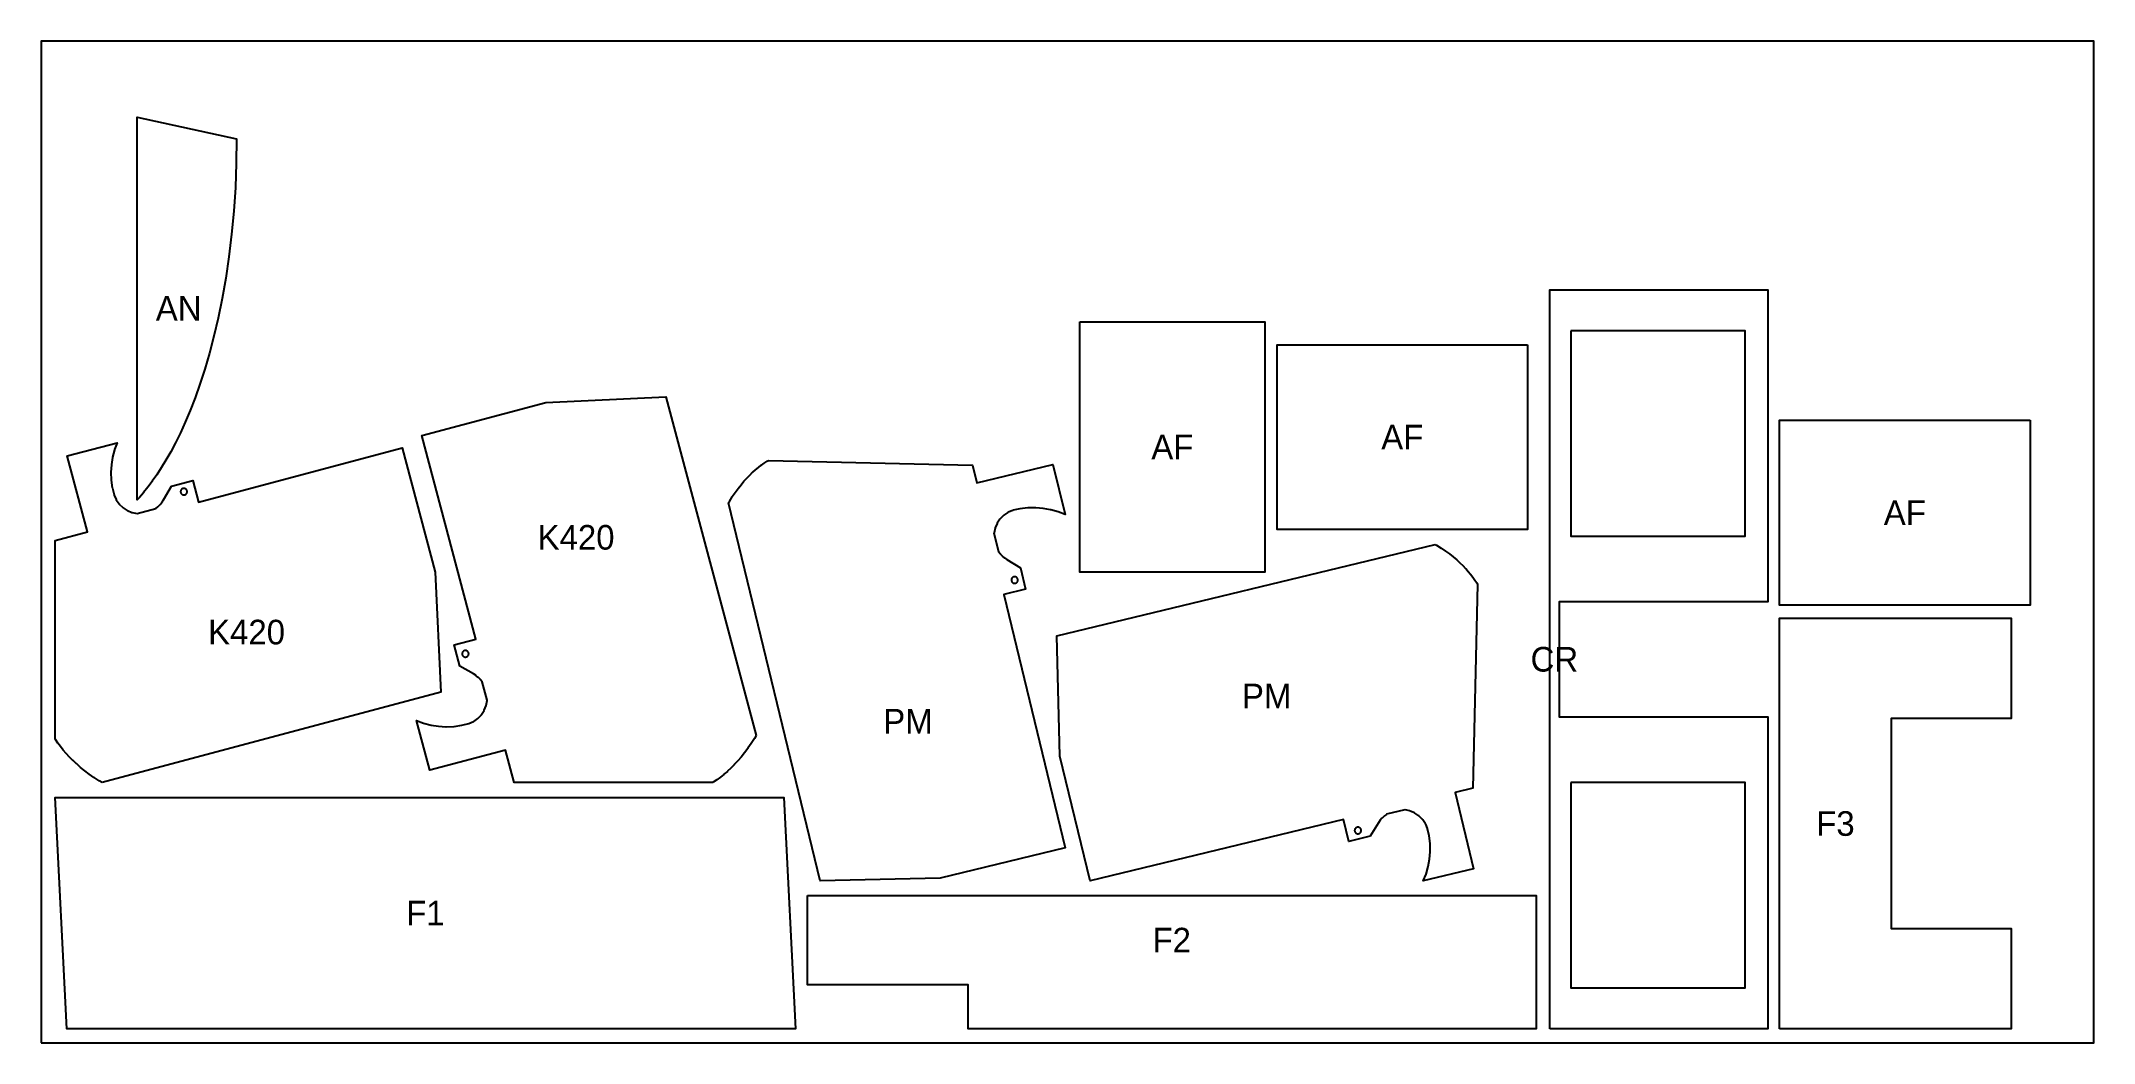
# Model space of a CAD drawing. Header units: millimetres. Extents: x 0 to 2500, y 0 to 1220.
import ezdxf
from ezdxf.enums import TextEntityAlignment as Align

# ---------------------------------------------------------------- set-up
doc = ezdxf.new("R2010")
doc.units = ezdxf.units.MM
for name, color, linetype in [('DECOUPE', 1, 'Continuous'), ('PANNEAU', 8, 'Continuous'), ('REPERES', 5, 'Continuous')]:
    doc.layers.add(name, color=color, linetype=linetype)

msp = doc.modelspace()

# ---------------------------------------------------------------- linework, layer by layer
at = {"layer": 'DECOUPE'}
for points in [[(237.8, 1071.33), (236.62, 1041.85), (234.67, 1012.88), (232.02, 984.66), (228.71, 957.39), (224.82, 931.23), (220.42, 906.32), (215.58, 882.75), (210.4, 860.56), (204.94, 839.77), (199.26, 820.38), (193.44, 802.37), (187.52, 785.67), (181.55, 770.25), (175.57, 756.02), (169.61, 742.91), (163.7, 730.86), (157.86, 719.78), (152.1, 709.61), (146.43, 700.28), (140.87, 691.72), (135.47, 683.93), (135.47, 683.93), (135.42, 683.86), (130.13, 676.72), (130.13, 676.72), (130.08, 676.66), (124.9, 670.12), (124.9, 670.12), (124.85, 670.05), (124.85, 670.05), (119.73, 664), (117.2, 661.2), (117.2, 1127.38), (238.2, 1101.09)], [(1837.2, 17.2), (1837.2, 917.2), (1837.2, 917.2), (1837.2, 917.2), (1837.2, 917.2), (1837.2, 917.2), (1837.2, 917.2), (2102.67, 917.2), (2102.67, 917.2), (2102.67, 917.2), (2102.67, 537.2), (1848.59, 537.2), (1848.59, 397.2), (2102.67, 397.2), (2102.67, 397.2), (2102.67, 397.2), (2102.67, 17.2), (1837.2, 17.2)], [(1265.2, 878.2), (1490.2, 878.2), (1490.2, 573.2), (1490.2, 573.2), (1265.2, 573.2)], [(1810.2, 850.2), (1810.2, 625.2), (1505.2, 625.2), (1505.2, 625.2), (1505.2, 850.2)], [(1863.08, 867.2), (1863.08, 617.2), (2075.25, 617.2), (2075.25, 867.2)], [(870.92, 374.24), (868.83, 370.75), (864.86, 364.6), (864.86, 364.6), (864.81, 364.54), (864.77, 364.47), (864.77, 364.47), (860.8, 358.77), (860.8, 358.77), (860.75, 358.71), (856.71, 353.31), (856.71, 353.3), (856.66, 353.24), (852.59, 348.18), (852.59, 348.18), (852.54, 348.12), (848.44, 343.39), (848.44, 343.38), (848.38, 343.33), (844.26, 338.9), (844.26, 338.89), (844.21, 338.84), (840.06, 334.7), (840.06, 334.7), (840, 334.64), (835.84, 330.78), (835.84, 330.78), (835.78, 330.72), (831.59, 327.12), (831.59, 327.12), (831.53, 327.07), (827.32, 323.72), (827.32, 323.71), (827.26, 323.67), (823.03, 320.55), (823.03, 320.55), (822.96, 320.5), (822.96, 320.5), (818.64, 317.57), (818.05, 317.2), (576.16, 317.2), (565.66, 356.6), (473.38, 331.99), (457.2, 392.67), (457.22, 392.66), (465.57, 389.56), (465.76, 389.5), (474.94, 387.09), (475.13, 387.05), (483.93, 385.65), (484.12, 385.63), (493.01, 385.07), (493.21, 385.07), (502.7, 385.43), (502.9, 385.45), (512.31, 386.76), (512.51, 386.8), (520.79, 388.83), (520.96, 388.88), (521.13, 388.95), (526.55, 391.38), (526.72, 391.47), (526.89, 391.57), (531.76, 395), (531.91, 395.12), (532.05, 395.25), (536.17, 399.54), (536.3, 399.68), (536.41, 399.84), (539.64, 404.85), (539.74, 405.02), (539.82, 405.19), (542.03, 410.72), (542.09, 410.9), (542.13, 411.09), (543.25, 416.93), (543.27, 417.12), (543.28, 417.23), (537.3, 439.64), (537.18, 439.81), (535.22, 442.3), (535.08, 442.47), (532.59, 445.03), (532.42, 445.18), (529.96, 447.2), (529.79, 447.32), (526.8, 449.28), (510.04, 458.98), (503.17, 484.77), (529.6, 491.81), (463.52, 739.59), (614.74, 779.91), (760.92, 786.74)], [(2422.2, 758.2), (2422.2, 533.2), (2117.2, 533.2), (2117.2, 533.2), (2117.2, 758.2)], [(74.24, 317.2), (70.75, 319.29), (64.6, 323.26), (64.6, 323.26), (64.54, 323.31), (64.47, 323.35), (64.47, 323.35), (58.77, 327.32), (58.77, 327.32), (58.71, 327.37), (53.31, 331.41), (53.3, 331.41), (53.24, 331.46), (48.18, 335.53), (48.18, 335.53), (48.12, 335.58), (43.39, 339.68), (43.38, 339.68), (43.33, 339.74), (38.9, 343.86), (38.89, 343.86), (38.84, 343.91), (34.7, 348.06), (34.7, 348.06), (34.64, 348.12), (30.78, 352.28), (30.78, 352.28), (30.72, 352.34), (27.12, 356.53), (27.12, 356.53), (27.07, 356.59), (23.72, 360.8), (23.71, 360.8), (23.67, 360.86), (20.55, 365.09), (20.55, 365.09), (20.5, 365.16), (20.5, 365.16), (17.57, 369.48), (17.2, 370.07), (17.2, 611.96), (56.6, 622.46), (31.99, 714.74), (92.67, 730.92), (92.66, 730.9), (89.56, 722.55), (89.5, 722.36), (87.09, 713.18), (87.05, 712.99), (85.65, 704.19), (85.63, 704), (85.07, 695.11), (85.07, 694.91), (85.43, 685.42), (85.45, 685.22), (86.76, 675.81), (86.8, 675.61), (88.83, 667.33), (88.88, 667.16), (88.95, 666.99), (91.38, 661.57), (91.47, 661.39), (91.57, 661.23), (95, 656.36), (95.12, 656.21), (95.25, 656.07), (99.54, 651.95), (99.68, 651.82), (99.84, 651.71), (104.85, 648.48), (105.02, 648.38), (105.19, 648.3), (110.72, 646.09), (110.9, 646.03), (111.09, 645.98), (116.93, 644.87), (117.12, 644.85), (117.23, 644.84), (139.64, 650.82), (139.81, 650.94), (142.3, 652.9), (142.47, 653.04), (145.03, 655.53), (145.18, 655.7), (147.2, 658.16), (147.32, 658.33), (149.28, 661.31), (158.98, 678.08), (184.77, 684.95), (191.81, 658.52), (439.59, 724.59), (479.91, 573.38), (486.74, 427.2)], [(837.2, 657.77), (838.21, 659.49), (841.74, 665.08), (841.74, 665.08), (841.78, 665.15), (841.82, 665.22), (841.83, 665.22), (845.3, 670.33), (845.3, 670.34), (845.35, 670.4), (848.87, 675.21), (848.86, 675.21), (848.91, 675.28), (852.42, 679.74), (852.42, 679.74), (852.47, 679.8), (855.97, 683.94), (855.96, 683.95), (856.02, 684.01), (859.5, 687.85), (859.5, 687.85), (859.56, 687.91), (863.03, 691.47), (863.03, 691.48), (863.09, 691.53), (866.56, 694.84), (866.56, 694.84), (866.62, 694.89), (870.08, 697.96), (870.07, 697.96), (870.14, 698.01), (873.59, 700.85), (873.59, 700.85), (873.65, 700.9), (877.1, 703.52), (877.1, 703.52), (877.17, 703.57), (880.62, 705.99), (880.61, 705.99), (880.68, 706.03), (880.68, 706.03), (884.2, 708.3), (885.94, 709.34), (1134.25, 703.61), (1139.47, 682.07), (1232.29, 704.54), (1247.11, 643.31), (1247.1, 643.32), (1238.82, 646.61), (1238.63, 646.68), (1229.51, 649.3), (1229.32, 649.34), (1220.55, 650.94), (1220.37, 650.97), (1211.49, 651.73), (1211.29, 651.74), (1201.79, 651.6), (1201.59, 651.59), (1192.15, 650.48), (1191.95, 650.45), (1183.63, 648.61), (1183.46, 648.56), (1183.29, 648.5), (1177.81, 646.2), (1177.63, 646.11), (1177.47, 646.02), (1172.52, 642.7), (1172.37, 642.58), (1172.23, 642.46), (1168, 638.26), (1167.87, 638.12), (1167.76, 637.97), (1164.41, 633.03), (1164.31, 632.87), (1164.23, 632.7), (1161.89, 627.22), (1161.83, 627.04), (1161.78, 626.86), (1160.53, 621.04), (1160.5, 620.85), (1160.49, 620.74), (1165.85, 598.6), (1165.97, 598.42), (1167.87, 595.88), (1168.01, 595.72), (1170.44, 593.1), (1170.61, 592.94), (1173.02, 590.87), (1173.19, 590.74), (1176.13, 588.72), (1192.66, 578.63), (1198.99, 552.5), (1172.4, 546.06), (1247.11, 237.48), (1095.01, 200.65), (948.71, 197.2)], [(173.45, 667.36), (173.85, 667.34), (174.25, 667.35), (174.65, 667.41), (175.03, 667.5), (175.41, 667.63), (175.77, 667.8), (176.11, 668), (176.44, 668.24), (176.73, 668.51), (177, 668.8), (177.24, 669.12), (177.44, 669.47), (177.61, 669.83), (177.74, 670.2), (177.84, 670.59), (177.89, 670.99), (177.91, 671.38), (177.88, 671.78), (177.82, 672.18), (177.72, 672.56), (177.58, 672.93), (177.4, 673.29), (177.19, 673.63), (176.94, 673.94), (176.67, 674.23), (176.37, 674.49), (176.04, 674.72), (175.69, 674.92), (175.33, 675.08), (174.95, 675.2), (174.56, 675.29), (174.16, 675.33), (173.76, 675.34), (173.36, 675.3), (172.97, 675.23), (172.59, 675.12), (172.22, 674.97), (171.87, 674.78), (171.54, 674.56), (171.23, 674.31), (170.94, 674.03), (170.69, 673.72), (170.47, 673.39), (170.28, 673.03), (170.13, 672.66), (170.02, 672.28), (169.95, 671.89), (169.91, 671.49), (169.91, 671.09), (169.96, 670.7), (170.04, 670.31), (170.16, 669.93), (170.32, 669.56), (170.52, 669.22), (170.75, 668.89), (171.01, 668.59), (171.29, 668.31), (171.61, 668.07), (171.95, 667.85), (172.3, 667.67), (172.68, 667.53), (173.06, 667.43)], [(1697.77, 607.11), (1699.49, 606.1), (1705.08, 602.57), (1705.08, 602.58), (1705.15, 602.53), (1705.22, 602.49), (1705.22, 602.49), (1710.33, 599.01), (1710.34, 599.01), (1710.4, 598.96), (1715.21, 595.45), (1715.21, 595.45), (1715.28, 595.4), (1719.74, 591.89), (1719.74, 591.9), (1719.8, 591.84), (1723.94, 588.35), (1723.95, 588.35), (1724.01, 588.3), (1727.85, 584.81), (1727.85, 584.81), (1727.91, 584.76), (1731.47, 581.28), (1731.48, 581.28), (1731.53, 581.22), (1734.84, 577.76), (1734.84, 577.76), (1734.89, 577.7), (1737.96, 574.24), (1737.96, 574.24), (1738.01, 574.18), (1740.85, 570.72), (1740.85, 570.73), (1740.9, 570.66), (1743.52, 567.21), (1743.52, 567.21), (1743.57, 567.15), (1745.99, 563.7), (1745.99, 563.7), (1746.03, 563.63), (1746.03, 563.63), (1748.3, 560.11), (1749.34, 558.37), (1743.61, 310.06), (1722.07, 304.84), (1744.54, 212.02), (1683.31, 197.2), (1683.32, 197.22), (1686.61, 205.49), (1686.68, 205.68), (1689.3, 214.8), (1689.34, 215), (1690.94, 223.76), (1690.97, 223.95), (1691.73, 232.83), (1691.74, 233.03), (1691.6, 242.52), (1691.59, 242.72), (1690.48, 252.16), (1690.45, 252.36), (1688.61, 260.68), (1688.56, 260.85), (1688.5, 261.02), (1686.2, 266.5), (1686.11, 266.68), (1686.02, 266.84), (1682.7, 271.79), (1682.58, 271.95), (1682.46, 272.09), (1678.26, 276.31), (1678.12, 276.44), (1677.97, 276.56), (1673.03, 279.9), (1672.87, 280), (1672.7, 280.08), (1667.22, 282.42), (1667.04, 282.49), (1666.86, 282.54), (1661.04, 283.78), (1660.85, 283.81), (1660.74, 283.82), (1638.6, 278.46), (1638.42, 278.34), (1635.88, 276.44), (1635.72, 276.31), (1633.1, 273.87), (1632.94, 273.71), (1630.87, 271.29), (1630.74, 271.13), (1628.72, 268.19), (1618.63, 251.65), (1592.5, 245.33), (1586.06, 271.91), (1277.48, 197.2), (1240.65, 349.31), (1237.2, 495.6)], [(1181.67, 564.21), (1181.63, 563.81), (1181.64, 563.41), (1181.68, 563.02), (1181.77, 562.63), (1181.89, 562.25), (1182.05, 561.88), (1182.24, 561.53), (1182.47, 561.21), (1182.73, 560.91), (1183.02, 560.63), (1183.34, 560.39), (1183.67, 560.18), (1184.03, 560), (1184.4, 559.86), (1184.79, 559.75), (1185.18, 559.69), (1185.58, 559.67), (1185.98, 559.68), (1186.38, 559.74), (1186.76, 559.83), (1187.14, 559.96), (1187.5, 560.13), (1187.84, 560.33), (1188.16, 560.57), (1188.46, 560.84), (1188.73, 561.13), (1188.96, 561.46), (1189.17, 561.8), (1189.33, 562.16), (1189.47, 562.54), (1189.56, 562.92), (1189.61, 563.32), (1189.63, 563.72), (1189.6, 564.12), (1189.54, 564.51), (1189.44, 564.89), (1189.29, 565.27), (1189.12, 565.62), (1188.9, 565.96), (1188.66, 566.28), (1188.38, 566.57), (1188.08, 566.83), (1187.75, 567.05), (1187.41, 567.25), (1187.04, 567.41), (1186.66, 567.53), (1186.27, 567.61), (1185.88, 567.66), (1185.48, 567.66), (1185.08, 567.63), (1184.69, 567.55), (1184.31, 567.44), (1183.94, 567.29), (1183.58, 567.1), (1183.25, 566.88), (1182.94, 566.63), (1182.66, 566.35), (1182.41, 566.04), (1182.19, 565.71), (1182, 565.35), (1181.85, 564.98), (1181.74, 564.6)], [(2117.2, 17.2), (2117.2, 517.2), (2399.37, 517.2), (2399.37, 395.2), (2253.17, 395.2), (2253.17, 139.2), (2399.37, 139.2), (2399.37, 17.2), (2117.2, 17.2)], [(520.75, 473.45), (520.78, 473.85), (520.76, 474.25), (520.71, 474.65), (520.62, 475.03), (520.49, 475.41), (520.32, 475.77), (520.11, 476.11), (519.88, 476.44), (519.61, 476.73), (519.32, 477), (519, 477.24), (518.65, 477.44), (518.29, 477.61), (517.92, 477.74), (517.53, 477.84), (517.13, 477.89), (516.73, 477.91), (516.34, 477.88), (515.94, 477.82), (515.56, 477.72), (515.18, 477.58), (514.83, 477.4), (514.49, 477.19), (514.17, 476.94), (513.88, 476.67), (513.62, 476.37), (513.4, 476.04), (513.2, 475.69), (513.04, 475.33), (512.92, 474.95), (512.83, 474.56), (512.79, 474.16), (512.78, 473.76), (512.82, 473.36), (512.89, 472.97), (513, 472.59), (513.15, 472.22), (513.34, 471.87), (513.56, 471.54), (513.81, 471.23), (514.09, 470.94), (514.4, 470.69), (514.73, 470.47), (515.08, 470.28), (515.45, 470.13), (515.84, 470.02), (516.23, 469.95), (516.63, 469.91), (517.02, 469.91), (517.42, 469.96), (517.81, 470.04), (518.19, 470.16), (518.56, 470.32), (518.9, 470.52), (519.23, 470.75), (519.53, 471.01), (519.81, 471.29), (520.05, 471.61), (520.27, 471.95), (520.44, 472.3), (520.59, 472.68), (520.69, 473.06)], [(1863.08, 317.2), (1863.08, 67.2), (2075.25, 67.2), (2075.25, 317.2)], [(698.5, 299.01), (791.23, 299.01), (791.26, 299.01), (791.28, 299.01), (904.64, 299.01), (918.85, 17.2), (805.47, 17.2), (712.71, 17.2), (31.41, 17.2), (17.2, 299.01)], [(1604.21, 262.65), (1603.81, 262.68), (1603.41, 262.68), (1603.02, 262.63), (1602.63, 262.55), (1602.25, 262.42), (1601.88, 262.26), (1601.53, 262.07), (1601.21, 261.84), (1600.91, 261.58), (1600.63, 261.29), (1600.39, 260.98), (1600.18, 260.64), (1600, 260.28), (1599.86, 259.91), (1599.75, 259.52), (1599.69, 259.13), (1599.67, 258.73), (1599.68, 258.33), (1599.74, 257.94), (1599.83, 257.55), (1599.96, 257.17), (1600.13, 256.81), (1600.33, 256.47), (1600.57, 256.15), (1600.84, 255.85), (1601.13, 255.59), (1601.46, 255.35), (1601.8, 255.15), (1602.16, 254.98), (1602.54, 254.85), (1602.92, 254.75), (1603.32, 254.7), (1603.72, 254.68), (1604.12, 254.71), (1604.51, 254.77), (1604.89, 254.88), (1605.27, 255.02), (1605.62, 255.2), (1605.96, 255.41), (1606.28, 255.65), (1606.57, 255.93), (1606.83, 256.23), (1607.05, 256.56), (1607.25, 256.91), (1607.41, 257.27), (1607.53, 257.65), (1607.61, 258.04), (1607.66, 258.44), (1607.66, 258.84), (1607.63, 259.23), (1607.55, 259.63), (1607.44, 260.01), (1607.29, 260.38), (1607.1, 260.73), (1606.88, 261.06), (1606.63, 261.37), (1606.35, 261.65), (1606.04, 261.9), (1605.71, 262.12), (1605.35, 262.31), (1604.98, 262.46), (1604.6, 262.57)], [(933.2, 179.7), (1614.5, 179.7), (1614.57, 179.72), (1614.58, 179.7), (1820.64, 179.7), (1820.64, 17.2), (1129.03, 17.2), (1129.03, 70.7), (933.2, 70.7)]]:
    msp.add_lwpolyline(points, close=True, dxfattribs=at)
at = {"layer": 'PANNEAU'}
msp.add_lwpolyline([(0, 0), (2500, 0), (2500, 1220), (0, 1220)], close=True, dxfattribs=at)

# ---------------------------------------------------------------- texts
at = {"layer": 'REPERES'}
for s, p in [('AN', (167.6, 894.54)), ('AF', (1657.7, 737.7)), ('AF', (1377.7, 725.7)), ('AF', (2269.7, 645.7)), ('K420', (651.54, 615.7)), ('K420', (250.26, 500.29)), ('CR', (1842.9, 467.2)), ('PM', (1492.56, 422.45)), ('PM', (1055.68, 391.77)), ('F3', (2185.19, 267.2)), ('F1', (468.03, 158.1)), ('F2', (1376.92, 125.2))]:
    msp.add_text(s, height=30, dxfattribs=at).set_placement(p, align=Align.MIDDLE_CENTER)

doc.saveas('drawing.dxf')
